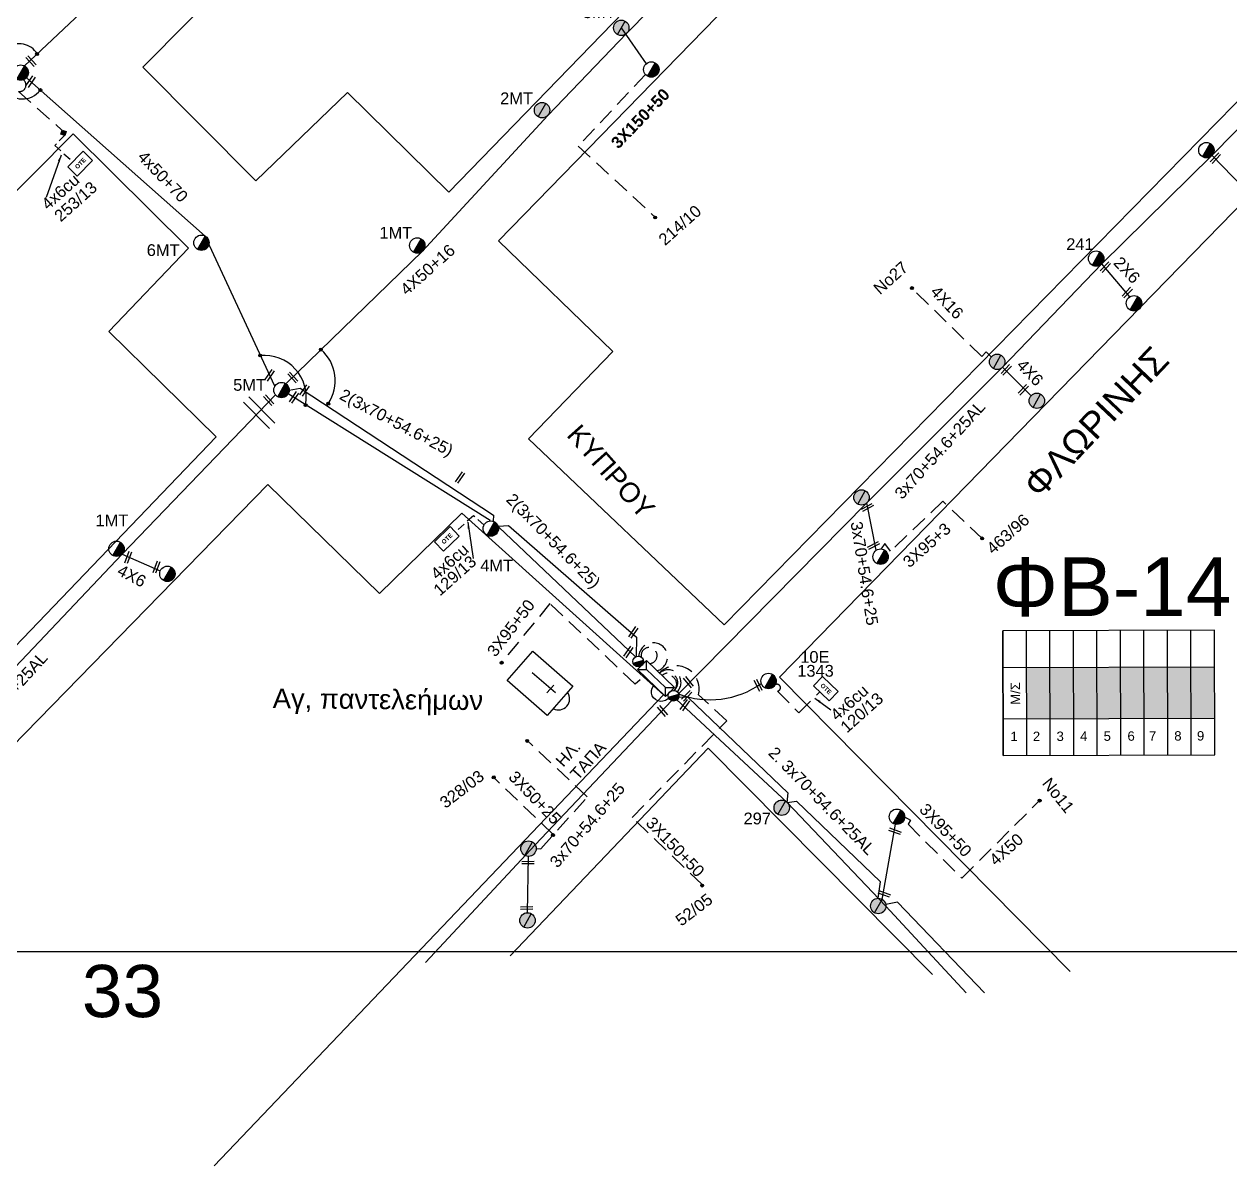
# Model space of a CAD drawing. Header units: millimetres. Extents: x -2449 to 2989, y 8 to 1056.
# Drawn here: x 407.5 to 592.3, y 8.4 to 183.3 of the extents above; entities that cross this region are included whole.
import ezdxf
from ezdxf.enums import TextEntityAlignment as Align

# ---------------------------------------------------------------- set-up
doc = ezdxf.new("R2010")
doc.units = ezdxf.units.MM
doc.linetypes.add('DASHED', pattern=[19.05, 12.7, -6.35])
for name, color, linetype in [('Pillar OTE', 7, 'Continuous'), ('Άγνωστα', 7, 'Continuous'), ('Ασφαλειοκιβώτια Χ.Τ 9 αναχωρήσεων', 7, 'Continuous'), ('Εναέρια παροχή ΧΤ 4x16', 7, 'SYN_LINE'), ('Επιγραφές - Σχήματα', 7, 'Continuous'), ('Καλώδια ΧΤ   3x150AL+50XLPE', 7, 'DASHED'), ('Καλώδια ΧΤ   4x6CU', 7, 'DASHED'), ('Μηχανική τομή', 7, 'Continuous'), ('Στύλος Ξύλινος', 7, 'Continuous'), ('Στύλος Ξύλινος @ 1', 7, 'Continuous'), ('Στύλος ΦΜ', 7, 'Continuous'), ('Στύλος ΦΜ @ 1', 7, 'Continuous'), ('Συνδέσεις', 7, 'Continuous'), ('Συνεστραμμένα ΧΤ   3x70+54.6+25 AL', 7, 'SYN_LINE'), ('Τομή', 7, 'Continuous'), ('Υποσταθμός εναέριος 2 στύλων', 7, 'Continuous'), ('Υποσταθμός πόλεως', 7, 'Continuous'), ('Υπόβαθρο ΔΕΗ', 7, 'Continuous'), ('Υπόγεια καλώδια Παροχών ΧΤ   4x50AL', 7, 'DASHED'), ('Υπόγεια καλώδια Παροχών ΧΤ   4x6', 7, 'DASHED')]:
    doc.layers.add(name, color=color, linetype=linetype)
doc.styles.add('arial', font='arial.ttf')
doc.styles.get("Standard").update_dxf_attribs({"font": 'arial.ttf'})
doc.linetypes.add('SYN_LINE', pattern='A,0.5,-0.0001,["/\\/\\/\\/",Standard,S=0.1,R=0,X=0,Y=-0.05],-0.25', length=0.7501)
doc.dimstyles.new('ISO-25', dxfattribs={"dimtxt": 2.5, "dimasz": 2.5, "dimexe": 1.25, "dimexo": 0.625, "dimtad": 1, "dimtxsty": 'Standard', "dimcen": 2.5, "dimadec": 0, "dimazin": 0, "dimtfac": 1, "dimtmove": 0, "dimatfit": 3, "dimfxl": 1, "dimarcsym": 0})

# ---------------------------------------------------------------- blocks, each defined once
blk = doc.blocks.new('ΥΠΑΡΧΩΝ ΤΣΙΜΕΝΤΕΝΙΟΣ ΣΤΥΛΟΣ')
at = {"layer": 'Στύλος ΦΜ'}
blk.add_hatch(color=7, dxfattribs=at).paths.add_polyline_path([(-1.29, -2.28, 0.574793), (2.62, 0, 0.268822), (1.3, 2.27)])
at = {"layer": 'Στύλος ΦΜ', "color": 7}
blk.add_line((-1.29, -2.28), (1.3, 2.27), dxfattribs=at)
blk.add_circle((0, 0), 2.62, dxfattribs=at)
at = {"layer": 'Στύλος ΦΜ', "flags": 4}
for tag, p in [('ΑΡΙΘΜΟΣ', (-4.68, 8.05)), ('ΤΥΠΟΣ', (-4.91, 3.03))]:
    blk.add_attdef(tag, p, '', height=4, dxfattribs=at)
blk = doc.blocks.new('ΥΠΑΡΧΩΝ ΞΥΛΙΝΟΣ ΣΤΥΛΟΣ')
at = {"layer": 'Στύλος Ξύλινος'}
h = blk.add_hatch(color=7, dxfattribs=at)
h.paths.add_polyline_path([(-2.62, 0, 0.270008), (-1.29, -2.28), (1.3, 2.27, 0.576266)])
h.paths.add_polyline_path([(-1.29, -2.28, 0.574793), (2.62, 0, 0.268822), (1.3, 2.27)])
at = {"layer": 'Στύλος Ξύλινος', "color": 7}
blk.add_line((-1.29, -2.28), (1.3, 2.27), dxfattribs=at)
blk.add_circle((0, 0), 2.62, dxfattribs=at)
at = {"layer": 'Στύλος Ξύλινος', "flags": 4}
for tag, p in [('ΑΡΙΘΜΟΣ', (-4.91, 8.6)), ('ΤΥΠΟΣ', (-4.85, 3.39))]:
    blk.add_attdef(tag, p, '', height=4, dxfattribs=at)
blk = doc.blocks.new('ΥΠΟΣΤΑΘΜΟΣ ΕΝΑΕΡΙΟΣ ΕΠΙ 2 ΣΤΥΛΩΝ')
at = {"layer": 'Υποσταθμός εναέριος 2 στύλων', "linetype": 'Continuous'}
for points in [[(-11.97, -2.11, 0.574793), (-8.45, -0.07, 0.268822), (-9.64, 1.98)], [(9.68, -2.15, 0.574793), (13.19, -0.1, 0.268822), (12.01, 1.95)]]:
    blk.add_hatch(color=256, dxfattribs=at).paths.add_polyline_path(points)
for p, q in [((-11.97, -2.11), (-9.64, 1.98)), ((9.68, -2.15), (12.01, 1.95))]:
    blk.add_line(p, q, dxfattribs=at)
for centre in [(-10.81, -0.07), (10.84, -0.1)]:
    blk.add_circle(centre, 2.36, dxfattribs=at)
at = {"layer": 'Υποσταθμός πόλεως', "linetype": 'Continuous', "ltscale": 40}
blk.add_lwpolyline([(-8.57, 2.82), (8.57, 2.82), (8.57, -2.82), (-8.57, -2.82)], close=True, dxfattribs=at)
for points in [[(-5.75, 0), (-8.57, 2.82)], [(-8.57, -2.82), (-5.75, 0)], [(-5.75, 0), (5.75, 0)], [(5.75, 0), (8.57, 2.82)], [(8.57, -2.82), (5.75, 0)]]:
    blk.add_lwpolyline(points, dxfattribs=at)
at = {"layer": 'Υποσταθμός εναέριος 2 στύλων', "ltscale": 40, "flags": 1}
for tag, p in [('ΜΕΤΑΣΧΗΜΑΤΙΣΜΟΣ', (14.09, 2.51)), ('ΙΣΧΥΣ', (14.07, -0.28)), ('ΑΡΙΘΜΟΣ', (14.19, -3))]:
    blk.add_attdef(tag, p, '', height=1.8, dxfattribs=at)
blk = doc.blocks.new('ΑΣΦΑΛΕΙΟΚΙΒΩΤΙΟ ΥΠΟΣΤΑΘΜΟΥ 9 ΑΝΑΧΩΡΗΣΕΩΝ')
at = {"layer": 'Ασφαλειοκιβώτια Χ.Τ 9 αναχωρήσεων', "ltscale": 40}
for p, q in [((-23.8, 40.36), (24.02, 40.36)), ((-9.72, 40.36), (-9.72, -40.64)), ((9.94, 40.36), (9.94, -40.64)), ((-23.8, 31.36), (24.02, 31.36)), ((-23.8, 22.36), (24.02, 22.36)), ((-23.8, 13.36), (24.02, 13.36)), ((-23.8, 4.36), (24.02, 4.36)), ((-23.8, -4.64), (24.02, -4.64)), ((-23.8, -13.64), (24.02, -13.64)), ((-23.8, -22.64), (24.02, -22.64)), ((-23.8, -31.64), (24.02, -31.64))]:
    blk.add_line(p, q, dxfattribs=at)
at = {"layer": 'Ασφαλειοκιβώτια Χ.Τ 9 αναχωρήσεων'}
blk.add_lwpolyline([(-23.8, -40.64), (24.02, -40.64), (24.02, 40.36), (-23.8, 40.36)], close=True, dxfattribs=at)
for s, p in [('1', (-18.29, 37.57)), ('2', (-18.29, 29)), ('3', (-18.29, 19.93)), ('4', (-18.29, 10.91)), ('5', (-18.29, 1.89)), ('6', (-18.29, -7.24)), ('7', (-18.29, -15.48)), ('8', (-18.29, -25.17)), ('9', (-18.29, -33.86))]:
    blk.add_text(s, height=3.6, rotation=270, dxfattribs=at).set_placement(p)
at = {"layer": 'Ασφαλειοκιβώτια Χ.Τ 9 αναχωρήσεων', "ltscale": 40}
for tag, height, p in [('ΟΝΟΜΑ', 5, (-0.16, 44.31)), ('ΚΕΙΜΕΝΟ 1', 2, (17.06, 35.59)), ('ΚΕΙΜΕΝΟ 2', 2, (17.06, 26.88)), ('ΚΕΙΜΕΝΟ 3', 2, (17.06, 17.69)), ('ΚΕΙΜΕΝΟ 4', 2, (17.06, 8.71)), ('ΚΕΙΜΕΝΟ 5', 2, (17.06, -0.13)), ('ΚΕΙΜΕΝΟ 6', 2, (17.06, -9.05)), ('ΚΕΙΜΕΝΟ 7', 2, (17.06, -18.13)), ('ΚΕΙΜΕΝΟ 8', 2, (17.06, -26.85)), ('ΚΕΙΜΕΝΟ 9', 2, (17.06, -35.99)), ('ΣΧ', 2, (-0.1, -42.64))]:
    blk.add_attdef(tag, text='', height=height, dxfattribs=at).set_placement(p, align=Align.MIDDLE_CENTER)
blk = doc.blocks.new('ΜΗΧΑΝΙΚΗ ΤΟΜΗ')
at = {"layer": 'Μηχανική τομή', "ltscale": 40}
for p, q in [((-1.89, 0.78), (1.89, 0.78)), ((1.89, 0), (-1.89, 0))]:
    blk.add_line(p, q, dxfattribs=at)
blk = doc.blocks.new('ΤΟΜΗ')
at = {"layer": 'Τομή', "ltscale": 40}
for p, q in [((-5.68, 0), (5.68, 0)), ((5.68, -2.33), (-5.68, -2.33))]:
    blk.add_line(p, q, dxfattribs=at)
blk = doc.blocks.new('_ΣΥΝΔΕΣΗ')
at = {"layer": 'Συνδέσεις', "linetype": 'SYN_LINE', "ltscale": 40}
blk.add_hatch(color=256, dxfattribs=at).paths.add_polyline_path([(0.5, -0.01, 1), (-0.5, -0.01, 1)])
at = {"layer": 'Συνδέσεις'}
blk.add_circle((0, -0.01), 0.5, dxfattribs=at)
blk = doc.blocks.new('PILLAR ΟΤΕ')
at = {"layer": 'Pillar OTE', "ltscale": 40}
blk.add_lwpolyline([(-3.31, 2.02), (3.39, 2.02), (3.39, -1.99), (-3.31, -1.99)], close=True, dxfattribs=at)
at = {"layer": 'Pillar OTE', "insert": (-1.81, 0.71), "char_height": 1.3575, "width": 109.961, "attachment_point": 1}
blk.add_mtext('{\\fArial|b1|i0|c161|p34;OTE}', dxfattribs=at)
blk = doc.blocks.new('TSONTA XT1')
at = {"ltscale": 40}
h = blk.add_hatch(color=256, dxfattribs=at)
h.dxf.hatch_style = 1
h.paths.add_polyline_path([(595.96, 2487.66), (597.07, 2488.77), (595.96, 2489.87), (594.85, 2488.77)])
blk.add_lwpolyline([(594.85, 2488.77), (595.96, 2489.87), (597.07, 2488.77), (595.96, 2487.66)], close=True, dxfattribs=at)

msp = doc.modelspace()

# ---------------------------------------------------------------- hatches: boundary and pattern name
at = {"layer": 'Ασφαλειοκιβώτια Χ.Τ 9 αναχωρήσεων', "ltscale": 40}
for color, points in [(30, [(561.1, 84.74), (561.13, 76.88), (564.73, 76.89), (564.7, 84.75)]), (1, [(564.7, 84.75), (564.73, 76.89), (568.33, 76.9), (568.3, 84.77)]), (2, [(568.3, 84.77), (568.33, 76.9), (571.93, 76.92), (571.9, 84.78)]), (85, [(571.9, 84.78), (571.93, 76.92), (575.53, 76.93), (575.5, 84.79)]), (6, [(575.5, 84.79), (575.53, 76.93), (579.13, 76.94), (579.1, 84.8)]), (62, [(579.1, 84.8), (579.13, 76.94), (582.73, 76.95), (582.7, 84.81)]), (27, [(582.7, 84.81), (582.73, 76.95), (586.33, 76.96), (586.3, 84.82)]), (151, [(586.3, 84.82), (586.33, 76.96), (589.93, 76.97), (589.9, 84.83)])]:
    msp.add_hatch(color=color, dxfattribs=at).paths.add_polyline_path(points)

# ---------------------------------------------------------------- linework, layer by layer
at = {"layer": 'Άγνωστα', "color": 62, "linetype": 'Continuous', "ltscale": 20}
msp.add_lwpolyline([(447.62, 128.22), (468.59, 148.55), (487.76, 169.34), (499.88, 181.93), (524.21, 206.64), (550.54, 234.48), (577.47, 263.73)], dxfattribs=at)
at = {"layer": 'Άγνωστα', "color": 62, "linetype": 'SYN_LINE', "ltscale": 8}
msp.add_lwpolyline([(499.03, 182.75), (502.85, 177.25)], dxfattribs=at)
at = {"layer": 'Άγνωστα', "color": 85, "linetype": 'DASHED', "ltscale": 0.2}
for points in [[(502.75, 175.6), (492.41, 164.63), (504.33, 153.66)], [(542.44, 61.86), (543.34, 61.35), (542.97, 60.7), (551.2, 52.45)]]:
    msp.add_lwpolyline(points, dxfattribs=at)
at = {"layer": 'Άγνωστα', "color": 30, "linetype": 'SYN_LINE', "ltscale": 20}
msp.add_lwpolyline([(445.95, 127.83), (435.29, 150.84), (407.9, 175.11)], dxfattribs=at)
at = {"layer": 'Άγνωστα', "color": 1, "linetype": 'SYN_LINE', "ltscale": 8}
msp.add_lwpolyline([(594.27, 158.32), (589.53, 163.21)], dxfattribs=at)
at = {"layer": 'Άγνωστα', "color": 1, "linetype": 'SYN_LINE', "ltscale": 20}
msp.add_lwpolyline([(576.94, 141.53), (572.63, 146.57)], dxfattribs=at)
at = {"layer": 'Άγνωστα', "color": 1, "linetype": 'DASHED', "ltscale": 0.2}
msp.add_lwpolyline([(554.32, 104.51), (548.28, 110.2), (540.27, 102.57), (539.43, 103.72), (538.85, 102.89)], dxfattribs=at)
at = {"layer": 'Άγνωστα', "color": 6, "linetype": 'DASHED', "ltscale": 0.2}
msp.add_lwpolyline([(501.94, 82.85), (501.17, 82.19), (488.1, 94.52), (480.66, 85.46)], dxfattribs=at)
at = {"layer": 'Άγνωστα', "color": 30, "linetype": 'DASHED', "ltscale": 0.2}
msp.add_lwpolyline([(502.08, 86.33), (502.08, 86.33, -2.589619), (503.4, 85.33)], format="xyb", dxfattribs=at)
at = {"layer": 'Άγνωστα', "color": 151, "linetype": 'DASHED', "ltscale": 0.2}
msp.add_lwpolyline([(510.84, 80.56, 0.773771), (504.89, 83.9)], format="xyb", dxfattribs=at)
at = {"layer": 'Άγνωστα', "color": 2, "linetype": 'SYN_LINE', "ltscale": 20}
msp.add_lwpolyline([(506.37, 80.2, -1.034762), (503.95, 81.91)], format="xyb", dxfattribs=at)
at = {"layer": 'Άγνωστα', "color": 151, "linetype": 'DASHED', "ltscale": 0.2}
msp.add_lwpolyline([(511.41, 51.46), (500.7, 61.75), (515.19, 76.56), (510.84, 80.56)], dxfattribs=at)
at = {"layer": 'Άγνωστα', "color": 2, "linetype": 'DASHED', "ltscale": 0.2}
for points in [[(493.81, 64.89), (484.56, 73.58)], [(488.65, 59.11), (479.45, 67.9)], [(486, 56.97), (486.72, 56.94), (493.81, 64.89)]]:
    msp.add_lwpolyline(points, dxfattribs=at)
at = {"layer": 'Άγνωστα', "color": 2, "linetype": 'SYN_LINE', "ltscale": 8}
msp.add_lwpolyline([(484.66, 47.14), (484.8, 55.8)], dxfattribs=at)
at = {"layer": 'Εναέρια παροχή ΧΤ 4x16', "color": 1, "linetype": 'DASHED', "ltscale": 0.2}
msp.add_lwpolyline([(555.71, 132.33), (554.94, 133.08), (554.25, 132.38), (543.55, 142.86)], dxfattribs=at)
at = {"layer": 'Επιγραφές - Σχήματα'}
msp.add_lwpolyline([(38.83, 1035.06), (2041.73, 1035.06), (2041.73, 41.17), (38.83, 41.17)], close=True, dxfattribs=at)
at = {"layer": 'Επιγραφές - Σχήματα', "color": 7, "ltscale": 0.15}
for centre, radius, start, end in [((406.82, 177.1), 3.21, 31.2352, 127.0139), ((407.3, 175.28), 3.42, 214.0512, 322.9638)]:
    msp.add_arc(centre, radius, start, end, dxfattribs=at)
at = {"layer": 'Επιγραφές - Σχήματα', "linetype": 'Continuous', "ltscale": 0.2}
for centre, radius, start, end in [((448.91, 128.66), 6.3, 326.1846, 49.4738), ((444.33, 126.12), 6.44, 349.4665, 95.522)]:
    msp.add_arc(centre, radius, start, end, dxfattribs=at)
at = {"layer": 'Καλώδια ΧΤ   3x150AL+50XLPE', "color": 30, "linetype": 'DASHED', "ltscale": 0.2}
msp.add_lwpolyline([(407.45, 174.79, -0.763842), (406.69, 173), (413.33, 167.08)], format="xyb", dxfattribs=at)
at = {"layer": 'Καλώδια ΧΤ   4x6CU', "color": 30, "linetype": 'DASHED', "ltscale": 0.1}
msp.add_lwpolyline([(413.81, 166.35), (412.23, 164.73), (415.01, 162.23)], dxfattribs=at)
at = {"layer": 'Καλώδια ΧΤ   4x6CU', "color": 62, "linetype": 'DASHED', "ltscale": 0.1}
msp.add_lwpolyline([(478, 106.55), (476.37, 107.99), (473.65, 105.51)], dxfattribs=at)
at = {"layer": 'Συνεστραμμένα ΧΤ   3x70+54.6+25 AL', "color": 62, "ltscale": 20}
msp.add_line((425.75, 194.02), (407.6, 176.91), dxfattribs=at)
at = {"layer": 'Συνεστραμμένα ΧΤ   3x70+54.6+25 AL', "color": 1, "ltscale": 20}
for p, q in [((589.49, 163.17), (608.73, 182.85)), ((572.63, 146.57), (589.49, 163.17)), ((557.45, 130.74), (572.63, 146.57)), ((536.66, 109.96), (557.45, 130.74)), ((507.82, 80.67), (536.66, 109.96))]:
    msp.add_line(p, q, dxfattribs=at)
at = {"layer": 'Συνεστραμμένα ΧΤ   3x70+54.6+25 AL', "color": 133, "ltscale": 20}
for p, q in [((446.04, 126.51), (422.55, 102.1)), ((422.55, 102.1), (395.14, 73.18))]:
    msp.add_line(p, q, dxfattribs=at)
at = {"layer": 'Συνεστραμμένα ΧΤ   3x70+54.6+25 AL', "color": 85, "ltscale": 20}
for p, q in [((524.46, 64.05), (507.47, 79.84)), ((539.58, 48.18), (524.46, 64.05)), ((551.85, 34.87), (539.58, 48.18))]:
    msp.add_line(p, q, dxfattribs=at)
at = {"layer": 'Συνεστραμμένα ΧΤ   3x70+54.6+25 AL', "color": 27, "ltscale": 8}
for p, q in [((509.3, 80.15), (507.64, 80.18)), ((538.4, 49.36), (538.75, 51.86)), ((541.34, 48.75), (539.56, 48.41))]:
    msp.add_line(p, q, dxfattribs=at)
at = {"layer": 'Συνεστραμμένα ΧΤ   3x70+54.6+25 AL', "color": 27, "ltscale": 20}
for p, q in [((524.58, 65.47), (509.3, 80.15)), ((524.46, 64.05), (524.58, 65.51)), ((524.46, 64.05), (525.88, 64.23)), ((538.75, 51.86), (525.88, 64.23)), ((554.67, 34.88), (541.34, 48.75))]:
    msp.add_line(p, q, dxfattribs=at)
at = {"layer": 'Συνεστραμμένα ΧΤ   3x70+54.6+25 AL', "color": 62, "linetype": 'SYN_LINE', "ltscale": 20}
for points in [[(448.15, 127.24), (449.82, 127.55), (479.44, 108.09), (479.42, 107.15)], [(480.2, 106.39), (481.76, 106.5), (501.38, 89.4), (501.3, 86.4)]]:
    msp.add_lwpolyline(points, dxfattribs=at)
at = {"layer": 'Συνεστραμμένα ΧΤ   3x70+54.6+25 AL', "color": 30, "linetype": 'SYN_LINE', "ltscale": 20}
for points in [[(478.96, 107.23), (447.99, 126.65)], [(501.19, 86.34), (480.25, 106.24)]]:
    msp.add_lwpolyline(points, dxfattribs=at)
at = {"layer": 'Συνεστραμμένα ΧΤ   3x70+54.6+25 AL', "color": 1, "linetype": 'SYN_LINE', "ltscale": 8}
msp.add_lwpolyline([(538.09, 102.69), (536.66, 109.96)], dxfattribs=at)
at = {"layer": 'Συνεστραμμένα ΧΤ   3x70+54.6+25 AL', "color": 62, "linetype": 'DASHED', "ltscale": 0.2}
msp.add_lwpolyline([(501.72, 86.46, -1.923555), (504.54, 84.23)], format="xyb", dxfattribs=at)
at = {"layer": 'Συνεστραμμένα ΧΤ   3x70+54.6+25 AL', "color": 2, "linetype": 'SYN_LINE', "ltscale": 20}
msp.add_lwpolyline([(506.75, 79.69), (485.85, 57.55), (469.04, 39.51)], dxfattribs=at)
at = {"layer": 'Συνεστραμμένα ΧΤ   3x70+54.6+25 AL', "color": 85, "ltscale": 15}
msp.add_lwpolyline([(538.99, 49.2), (541.05, 60.7)], dxfattribs=at)
at = {"layer": 'Συνεστραμμένα ΧΤ   3x70+54.6+25 AL', "color": 1, "linetype": 'DASHED', "ltscale": 0.2}
msp.add_arc((506.23, 82.42), 1.95, 314.2865, 132.1099, dxfattribs=at)
at = {"layer": 'Συνεστραμμένα ΧΤ   3x70+54.6+25 AL', "color": 27, "linetype": 'DASHED', "ltscale": 0.2}
msp.add_arc((506.22, 82.39), 1.47, 307.341, 130.1148, dxfattribs=at)
at = {"layer": 'Συνεστραμμένα ΧΤ   3x70+54.6+25 AL', "color": 85, "linetype": 'DASHED', "ltscale": 0.2}
msp.add_arc((506.2, 82.19), 1.32, 313.5202, 123.6199, dxfattribs=at)
at = {"layer": 'Συνεστραμμένα ΧΤ   3x70+54.6+25 AL', "ltscale": 5}
msp.add_arc((512.64, 93.46), 13.67, 249.3271, 305.0121, dxfattribs=at)
at = {"layer": 'Υπόβαθρο ΔΕΗ'}
for p, q in [((485.39, 83.94), (488.93, 80.89)), ((487.61, 80.84), (488.69, 82.01))]:
    msp.add_line(p, q, dxfattribs=at)
for points in [[(457.08, 172.86), (472.62, 157.59), (576.38, 264.61), (544.3, 296.28), (425.71, 176.71), (443.02, 159.32), (457.08, 172.86)], [(567.82, 38.14), (523.25, 83.27), (639.93, 202.9), (697.5, 144.6), (595.37, 37.01)], [(326.9, 42.14), (352.61, 69.32), (335.51, 86.32), (415.05, 166.49)], [(415.05, 166.49), (432.71, 148.97), (420.54, 136.21), (436.96, 120.1), (361.1, 40.96)], [(374.62, 40.81), (444.89, 112.79), (462, 96.09), (474.61, 108.39), (505.49, 80.52), (436.67, 8.35)], [(482.03, 40.52), (512.33, 72.38), (546.71, 37.69)]]:
    msp.add_lwpolyline(points, dxfattribs=at)
at = {"layer": 'Υπόβαθρο ΔΕΗ', "ltscale": 20}
msp.add_lwpolyline([(584.48, 257.2), (631.99, 210.87), (514.8, 91.28), (484.82, 119.78), (497.73, 133.15), (480.24, 150.12), (584.48, 257.2)], dxfattribs=at)
at = {"layer": 'Υπόβαθρο ΔΕΗ'}
msp.add_lwpolyline([(481.53, 82.74), (485.47, 87.25), (491.62, 81.88), (487.68, 77.37)], close=True, dxfattribs=at)
msp.add_arc((489.42, 79.92), 1.7, 241.5536, 36.2131, dxfattribs=at)
at = {"layer": 'Υπόγεια καλώδια Παροχών ΧΤ   4x50AL', "color": 85, "linetype": 'DASHED', "ltscale": 0.2}
msp.add_lwpolyline([(551.2, 52.45), (563.12, 64.34)], dxfattribs=at)
at = {"layer": 'Υπόγεια καλώδια Παροχών ΧΤ   4x6', "color": 1, "linetype": 'Continuous', "ltscale": 0.1}
msp.add_lwpolyline([(561.82, 126.38), (557.45, 130.74)], dxfattribs=at)
at = {"layer": 'Υπόγεια καλώδια Παροχών ΧΤ   4x6', "color": 133, "linetype": 'SYN_LINE', "ltscale": 8}
msp.add_lwpolyline([(422.55, 102.1), (428.41, 99.55)], dxfattribs=at)
at = {"layer": 'Υπόγεια καλώδια Παροχών ΧΤ   4x6', "color": 0, "linetype": 'DASHED', "ltscale": 0.2}
msp.add_lwpolyline([(522.62, 82.09, -1.206185), (522.96, 81.1), (526.22, 77.8), (529.41, 80.95)], format="xyb", dxfattribs=at)

# ---------------------------------------------------------------- block references
at = {"layer": 'Pillar OTE', "xscale": 0.5, "yscale": 0.5, "zscale": 0.5}
for p, rotation in [((416.13, 161.92), 45.22428664502361), ((472.29, 104.42), 43.71071761411115), ((530.34, 81.5), 316.474653605143)]:
    msp.add_blockref('PILLAR ΟΤΕ', p, dxfattribs=dict(at, rotation=rotation))
at = {"layer": 'Ασφαλειοκιβώτια Χ.Τ 9 αναχωρήσεων', "color": 1, "ltscale": 40, "xscale": 0.4000000000000015, "yscale": 0.4000000000000015, "zscale": 0.4000000000000015, "rotation": 90.18025101188559}
msp.add_blockref('ΑΣΦΑΛΕΙΟΚΙΒΩΤΙΟ ΥΠΟΣΤΑΘΜΟΥ 9 ΑΝΑΧΩΡΗΣΕΩΝ', (573.66, 80.81), dxfattribs=at)
at = {"layer": 'Μηχανική τομή'}
for p, xscale, yscale, zscale, rotation in [((408.75, 177.77), 0.4999999999999994, 0.4999999999999994, 0.4999999999999994, 132.4503232381856), ((408.68, 174.4), 0.4999999999999764, 0.4999999999999764, 0.4999999999999764, 55.25691153017176), ((589.92, 162.91), 0.4999999999999988, 0.4999999999999988, 0.4999999999999988, 226.3205140549964), ((573.05, 146.2), 0.4999999999999988, 0.4999999999999988, 0.4999999999999988, 226.3205140549964), ((576.41, 142.31), 0.4999999999999988, 0.4999999999999988, 0.4999999999999988, 226.3205140549964), ((557.87, 130.48), 0.4999999999999987, 0.4999999999999987, 0.4999999999999987, 226.3205140549958), ((445.33, 129.4), 0.4999999999999764, 0.4999999999999764, 0.4999999999999764, 55.25691153017176), ((448.85, 129.3), 0.4999999999999994, 0.4999999999999994, 0.4999999999999994, 132.4503232381856), ((450.66, 127.07), 0.4999999999999764, 0.4999999999999764, 0.4999999999999764, 55.25691153017176), ((560.46, 127.43), 0.4999999999999962, 0.4999999999999962, 0.4999999999999962, 226.3205140549961), ((445.15, 125.82), 0.4999999999999994, 0.4999999999999994, 0.4999999999999994, 132.4503232381856), ((449.06, 126), 0.4999999999999764, 0.4999999999999764, 0.4999999999999764, 55.25691153017176), ((474.48, 113.73), 0.4999999999999764, 0.4999999999999764, 0.4999999999999764, 55.25691153017176), ((536.83, 109.09), 0.4999999999999826, 0.4999999999999826, 0.4999999999999826, 27.85316949387412), ((537.76, 103.24), 0.4999999999999826, 0.4999999999999826, 0.4999999999999826, 27.85316949387412), ((423.65, 101.53), 0.4999999999999786, 0.4999999999999786, 0.4999999999999786, 69.38232387062588), ((427.99, 100.05), 0.4999999999999786, 0.4999999999999786, 0.4999999999999786, 69.38232387062588), ((501.02, 90), 0.4999999999999764, 0.4999999999999764, 0.4999999999999764, 55.25691153017176), ((500.26, 87), 0.4999999999999764, 0.4999999999999764, 0.4999999999999764, 55.25691153017176), ((509.46, 82.6), 0.4999999999999876, 0.4999999999999876, 0.4999999999999876, 129.6127582664548), ((519.81, 81.9), 0.4999999999999987, 0.4999999999999987, 0.4999999999999987, 297.0216398068558), ((508.93, 78.84), 0.4999999999999764, 0.4999999999999764, 0.4999999999999764, 55.25691153017176), ((508.92, 80.54), 0.4999999999999987, 0.4999999999999987, 0.4999999999999987, 226.3205140549958), ((505.5, 78.19), 0.4999999999999876, 0.4999999999999876, 0.4999999999999876, 129.6127582664548), ((541.02, 59.83), 0.4999999999999777, 0.4999999999999777, 0.4999999999999777, 160.7686637720714), ((484.73, 54.64), 0.499999999999987, 0.499999999999987, 0.499999999999987, 1.41972281325933), ((539.38, 50.22), 0.4999999999999777, 0.4999999999999777, 0.4999999999999777, 160.7686637720714), ((484.55, 47.68), 0.499999999999987, 0.499999999999987, 0.499999999999987, 1.41972281325933)]:
    msp.add_blockref('ΜΗΧΑΝΙΚΗ ΤΟΜΗ', p, dxfattribs=dict(at, xscale=xscale, yscale=yscale, zscale=zscale, rotation=rotation))
at = {"layer": 'Στύλος Ξύλινος @ 1', "ltscale": 40}
ref = msp.add_blockref('ΥΠΑΡΧΩΝ ΞΥΛΙΝΟΣ ΣΤΥΛΟΣ', (499.03, 182.75), dxfattribs=dict(at, xscale=0.4499999999998181, yscale=0.4499999999998181, zscale=0.4499999999998181))
ref.add_attrib('ΤΥΠΟΣ', '3ΜΤ', (493.14, 184.25), dxfattribs={"layer": 'Στύλος Ξύλινος', "height": 1.8, "flags": 4})
ref = msp.add_blockref('ΥΠΑΡΧΩΝ ΞΥΛΙΝΟΣ ΣΤΥΛΟΣ', (486.89, 170.14), dxfattribs=dict(at, xscale=0.4499999999998181, yscale=0.4499999999998181, zscale=0.4499999999998181))
ref.add_attrib('ΤΥΠΟΣ', '2ΜΤ', (480.47, 171.05), dxfattribs={"layer": 'Στύλος Ξύλινος', "height": 1.8, "flags": 4})
at = {"layer": 'Στύλος Ξύλινος @ 1', "ltscale": 40, "xscale": 0.4499999999998181, "yscale": 0.4499999999998181, "zscale": 0.4499999999998181}
for p in [(556.61, 131.57), (562.69, 125.6), (535.83, 110.79), (484.82, 56.97), (538.4, 48.18), (484.66, 45.97)]:
    msp.add_blockref('ΥΠΑΡΧΩΝ ΞΥΛΙΝΟΣ ΣΤΥΛΟΣ', p, dxfattribs=at)
at = {"layer": 'Στύλος Ξύλινος @ 1', "ltscale": 40}
ref = msp.add_blockref('ΥΠΑΡΧΩΝ ΞΥΛΙΝΟΣ ΣΤΥΛΟΣ', (523.61, 63.24), dxfattribs=dict(at, xscale=0.4499999999998181, yscale=0.4499999999998181, zscale=0.4499999999998181))
ref.add_attrib('ΤΥΠΟΣ', '297', (517.76, 60.69), dxfattribs={"layer": 'Στύλος Ξύλινος', "height": 1.8, "flags": 4})
at = {"layer": 'Στύλος ΦΜ @ 1', "ltscale": 40, "xscale": 0.4499999999998181, "yscale": 0.4499999999998181, "zscale": 0.4499999999998181}
for p in [(503.63, 176.37), (588.67, 164.01), (577.58, 140.54), (538.75, 101.71), (429.49, 99.08), (541.26, 61.86)]:
    msp.add_blockref('ΥΠΑΡΧΩΝ ΤΣΙΜΕΝΤΕΝΙΟΣ ΣΤΥΛΟΣ', p, dxfattribs=at)
at = {"layer": 'Στύλος ΦΜ @ 1', "ltscale": 40}
ref = msp.add_blockref('ΥΠΑΡΧΩΝ ΤΣΙΜΕΝΤΕΝΙΟΣ ΣΤΥΛΟΣ', (407.02, 175.89), dxfattribs=dict(at, xscale=0.4499999999998181, yscale=0.4499999999998181, zscale=0.4499999999998181))
ref.add_attrib('ΤΥΠΟΣ', '7ΜΤ', (398.93, 175.52), dxfattribs={"layer": 'Στύλος ΦΜ', "height": 1.8, "flags": 4})
ref = msp.add_blockref('ΥΠΑΡΧΩΝ ΤΣΙΜΕΝΤΕΝΙΟΣ ΣΤΥΛΟΣ', (467.77, 149.4), dxfattribs=dict(at, xscale=0.4499999999998181, yscale=0.4499999999998181, zscale=0.4499999999998181))
ref.add_attrib('ΤΥΠΟΣ', '1ΜΤ', (461.97, 150.45), dxfattribs={"layer": 'Στύλος ΦΜ', "height": 1.8, "flags": 4})
ref = msp.add_blockref('ΥΠΑΡΧΩΝ ΤΣΙΜΕΝΤΕΝΙΟΣ ΣΤΥΛΟΣ', (434.71, 149.82), dxfattribs=dict(at, xscale=0.4499999999998181, yscale=0.4499999999998181, zscale=0.4499999999998181))
ref.add_attrib('ΤΥΠΟΣ', '6ΜΤ', (426.33, 147.79), dxfattribs={"layer": 'Στύλος ΦΜ', "height": 1.8, "flags": 4})
ref = msp.add_blockref('ΥΠΑΡΧΩΝ ΤΣΙΜΕΝΤΕΝΙΟΣ ΣΤΥΛΟΣ', (571.78, 147.39), dxfattribs=dict(at, xscale=0.4499999999998181, yscale=0.4499999999998181, zscale=0.4499999999998181))
ref.add_attrib('ΤΥΠΟΣ', '241', (567.2, 148.7), dxfattribs={"layer": 'Στύλος ΦΜ', "height": 1.8, "flags": 4})
ref = msp.add_blockref('ΥΠΑΡΧΩΝ ΤΣΙΜΕΝΤΕΝΙΟΣ ΣΤΥΛΟΣ', (446.97, 127.24), dxfattribs=dict(at, xscale=0.4499999999998181, yscale=0.4499999999998181, zscale=0.4499999999998181))
ref.add_attrib('ΤΥΠΟΣ', '5ΜΤ', (439.57, 127.14), dxfattribs={"layer": 'Στύλος ΦΜ', "height": 1.8, "flags": 4})
ref = msp.add_blockref('ΥΠΑΡΧΩΝ ΤΣΙΜΕΝΤΕΝΙΟΣ ΣΤΥΛΟΣ', (421.7, 102.92), dxfattribs=dict(at, xscale=0.4499999999998181, yscale=0.4499999999998181, zscale=0.4499999999998181))
ref.add_attrib('ΤΥΠΟΣ', '1ΜΤ', (418.48, 106.37), dxfattribs={"layer": 'Στύλος ΦΜ', "height": 1.8, "flags": 4})
ref = msp.add_blockref('ΥΠΑΡΧΩΝ ΤΣΙΜΕΝΤΕΝΙΟΣ ΣΤΥΛΟΣ', (479.04, 106.02), dxfattribs=dict(at, xscale=0.4499999999998181, yscale=0.4499999999998181, zscale=0.4499999999998181))
ref.add_attrib('ΤΥΠΟΣ', '4ΜΤ', (477.43, 99.45), dxfattribs={"layer": 'Στύλος ΦΜ', "height": 1.8, "flags": 4})
ref = msp.add_blockref('ΥΠΑΡΧΩΝ ΤΣΙΜΕΝΤΕΝΙΟΣ ΣΤΥΛΟΣ', (521.59, 82.66), dxfattribs=dict(at, xscale=0.4499999999998181, yscale=0.4499999999998181, zscale=0.4499999999998181))
ref.add_attrib('ΤΥΠΟΣ', '10E', (526.45, 85.45), dxfattribs={"layer": 'Στύλος ΦΜ', "height": 1.8, "flags": 4})
ref.add_attrib('ΑΡΙΘΜΟΣ', '1343', (525.99, 83.32), dxfattribs={"layer": 'Στύλος ΦΜ', "height": 1.8, "flags": 4})
at = {"layer": 'Συνδέσεις', "xscale": 0.4500000000000455, "yscale": 0.4500000000000455, "zscale": 0.4500000000000455}
for p in [(409.53, 178.73), (410.04, 173.22), (504.22, 153.69), (543.55, 142.87), (453, 133.45), (443.71, 132.54), (450.66, 124.95), (454.14, 125.16), (554.32, 104.51), (480.7, 85.46), (484.61, 73.49), (479.49, 67.9), (563.12, 64.34), (488.57, 59.05), (511.42, 51.32)]:
    msp.add_blockref('_ΣΥΝΔΕΣΗ', p, dxfattribs=at)
at = {"layer": 'Συνδέσεις', "xscale": 0.4000476367911026, "yscale": 0.4000476367911026, "zscale": 0.4000476367911026, "rotation": 25.96512463959368}
msp.add_blockref('TSONTA XT1', (635.15, -832.84), dxfattribs=at)
at = {"layer": 'Τομή', "xscale": 0.5000000000000012, "yscale": 0.5000000000000012, "zscale": 0.5000000000000012, "rotation": 134.5152466421551}
msp.add_blockref('ΤΟΜΗ', (443.13, 123.36), dxfattribs=at)
at = {"layer": 'Υποσταθμός εναέριος 2 στύλων', "xscale": 0.348052579553199, "yscale": 0.348052579553199, "zscale": 0.348052579553199, "rotation": 316.0586336074184}
msp.add_blockref('ΥΠΟΣΤΑΘΜΟΣ ΕΝΑΕΡΙΟΣ ΕΠΙ 2 ΣΤΥΛΩΝ', (504.35, 83.05), dxfattribs=at)

# ---------------------------------------------------------------- texts
at = {"layer": 'Άγνωστα', "linetype": 'SYN_LINE', "ltscale": 20, "char_height": 1.8, "width": 69.1904, "attachment_point": 1, "style": 'arial'}
for s, insert, rotation in [('{\\fArial|b1|i0|c0|p34;3X150+50}', (497.29, 165.36), 45.8714), ('4x50+70', (426.09, 164.1), 313.8352), ('4X50+16', (464.97, 143), 41.6909), ('2X6', (575.6, 147.88), 313.8352), ('3X95+3', (541.97, 101.25), 41.6909), ('3X95+50', (478.32, 87.31), 52.6234), ('3X50+25', (482.92, 69.08), 313.8352), ('3X95+50', (545.86, 64.09), 313.8352), ('3X150+50', (503.96, 62.03), 313.7655)]:
    msp.add_mtext(s, dxfattribs=dict(at, insert=insert, rotation=rotation))
at = {"layer": 'Εναέρια παροχή ΧΤ 4x16', "ltscale": 40, "insert": (547.56, 143.43), "char_height": 1.8, "width": 69.1904, "attachment_point": 1, "rotation": 313.8352, "style": 'arial'}
msp.add_mtext('4X16', dxfattribs=at)
at = {"layer": 'Επιγραφές - Σχήματα', "linetype": 'SYN_LINE', "ltscale": 20, "attachment_point": 1, "style": 'arial'}
for s, insert, char_height, width, rotation in [('4x6cu', (410, 156.07), 1.8, 69.1904, 41.6909), ('253/13', (411.95, 154.26), 1.8, 69.1904, 41.6909), ('214/10', (504.53, 150.63), 1.8, 69.1904, 41.6909), ('Nο27', (537.46, 143.11), 1.8, 69.1904, 41.6909), ('463/96', (554.79, 103.31), 1.8, 69.1904, 41.6909), ('\\A1;M/Σ', (558.7, 79.02), 1.44, 55.3523, 90.3448), ('ΗΛ.\\PΤΑΠΑ', (488.8, 70.56), 1.8, 69.1904, 47.9987), ('328/03', (471, 64.47), 1.8, 69.1904, 37.4321), ('Nο11', (564.8, 68.05), 1.8, 69.1904, 308.6456), ('52/05', (507.12, 46.42), 1.8, 69.1904, 37.4321)]:
    msp.add_mtext(s, dxfattribs=dict(at, insert=insert, char_height=char_height, width=width, rotation=rotation))
at = {"layer": 'Επιγραφές - Σχήματα', "width": 157.7424, "attachment_point": 1}
for s, insert, char_height, rotation in [('\\pt128;ΦΛΩΡΙΝΗΣ', (560.25, 113.13), 4, 46.5498), ('ΚΥΠΡΟΥ', (492.75, 122.28), 3, 311.8298), ('Αγ, παντελεήμων', (445.65, 81.52), 3, 359.4248)]:
    msp.add_mtext(s, dxfattribs=dict(at, insert=insert, char_height=char_height, rotation=rotation))
at = {"layer": 'Επιγραφές - Σχήματα', "width": 103.4348, "attachment_point": 1}
for s, insert, char_height in [('ΦΒ-14', (555.92, 101.61), 9), ('33', (416.4, 39.15), 8)]:
    msp.add_mtext(s, dxfattribs=dict(at, insert=insert, char_height=char_height))
at = {"layer": 'Συνεστραμμένα ΧΤ   3x70+54.6+25 AL', "style": 'arial'}
for s, rotation, p in [('3x70+54.6+25AL', 47.7733, (542.06, 110.38)), ('3x70+54.6+25AL', 47.7733, (398.41, 71.92)), ('2. 3x70+54.6+25AL', 314.4966, (521.43, 71.5))]:
    msp.add_text(s, height=1.8, rotation=rotation, dxfattribs=at).set_placement(p)
at = {"layer": 'Συνεστραμμένα ΧΤ   3x70+54.6+25 AL', "linetype": 'SYN_LINE', "ltscale": 20, "char_height": 1.8, "width": 69.1904, "attachment_point": 1, "style": 'arial'}
for s, insert, rotation in [('2(3x70+54.6+25)', (456.54, 127.53), 332.3031), ('2(3x70+54.6+25)', (482.55, 111.6), 314.6322), ('3x70+54.6+25', (535.93, 107.23), 278.9356), ('3x70+54.6+25', (487.9, 55.07), 49.3501)]:
    msp.add_mtext(s, dxfattribs=dict(at, insert=insert, rotation=rotation))
at = {"layer": 'Υπόγεια καλώδια Παροχών ΧΤ   4x50AL', "linetype": 'SYN_LINE', "ltscale": 20, "char_height": 1.8, "width": 69.1904, "attachment_point": 1, "rotation": 41.6909, "style": 'arial'}
for s, insert in [('4x6cu', (469.62, 99.42)), ('129/13', (470.05, 96.93)), ('4x6cu', (530.86, 77.8)), ('120/13', (532.4, 75.94)), ('4X50', (555.21, 55.57))]:
    msp.add_mtext(s, dxfattribs=dict(at, insert=insert))
at = {"layer": 'Υπόγεια καλώδια Παροχών ΧΤ   4x6', "linetype": 'DASHED', "ltscale": 0.1, "char_height": 1.8, "width": 69.1904, "attachment_point": 1, "style": 'arial'}
for insert, rotation in [((560.75, 132.17), 313.8352), ((422.47, 100.61), 332.5353)]:
    msp.add_mtext('4X6', dxfattribs=dict(at, insert=insert, rotation=rotation))

# ---------------------------------------------------------------- leaders
at = {"layer": 'Επιγραφές - Σχήματα', "ltscale": 40}
for points in [[(413.2, 163.26), (410.91, 156.75)], [(475.51, 106.99), (476.32, 101.44)], [(528.67, 80.05), (531.13, 78.24)]]:
    msp.add_leader(points, dimstyle='ISO-25', override={"dimasz": 1, "dimtad": 0}, dxfattribs=at)

doc.saveas('drawing.dxf')
